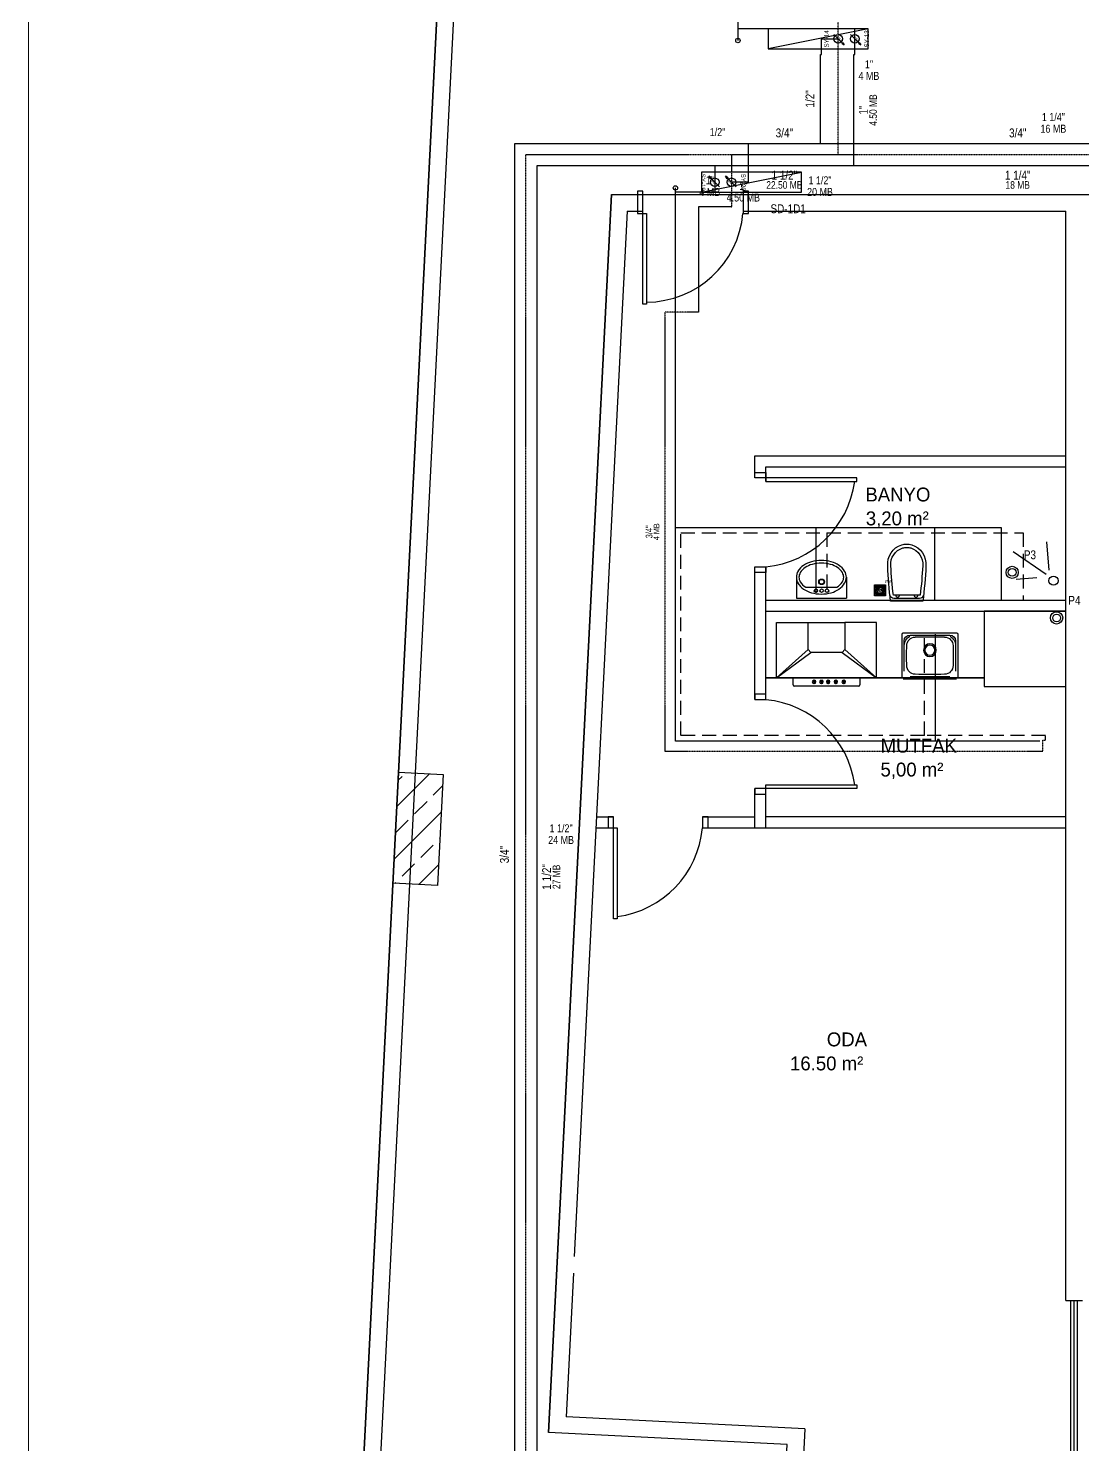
# Model space of a CAD drawing. Header units: centimetres. Extents: x 247996 to 315152, y -468471 to -440326.
# Drawn here: x 254534 to 255483, y -445356 to -444081 of the extents above; entities that cross this region are included whole.
import ezdxf
from ezdxf.enums import TextEntityAlignment as Align

# ---------------------------------------------------------------- set-up
doc = ezdxf.new("R2010")
doc.units = ezdxf.units.CM
doc.linetypes.add('0', pattern=[500, 500])
doc.linetypes.add('BASMA HATTI', pattern=[0.375, 0.25, -0.125])
for name, color, linetype, lineweight in [('SCOTT-ANTED', 144, 'Continuous', 0), ('SCOTT-MTY-SICAKSU-BORU', 1, 'BASMA HATTI', 30), ('SCOTT-MTY-SOGUKSU-BORU', 5, '0', 30), ('SCOTT-MTY-TEMIZSU-CAP', 101, 'Continuous', 30)]:
    doc.layers.add(name, color=color, linetype=linetype, lineweight=lineweight)
for name, color, linetype in [('SCOTT-MD-YUK-BIRIMI', 7, 'Continuous'), ('SCOTT-MKDU0', 50, 'Continuous'), ('SCOTT-MTY-PISSU-KOLON', 211, 'Continuous'), ('SCOTT-MTY-PISSU-KOLONNO', 211, 'Continuous'), ('SCOTT-MTY-SAYAC', 3, 'Continuous'), ('SCOTT-MTY-SIRKULASYON-BORU', 31, 'Continuous'), ('SCOTT-MTY-TEFRIS', 15, 'Continuous'), ('SCOTT-MTY-VANA', 1, 'Continuous')]:
    doc.layers.add(name, color=color, linetype=linetype)
doc.styles.add('CAP', font='wturkce.SHX', dxfattribs={"width": 0.65})
doc.styles.add('MtXpl_Comic_Sans_MS', font='comic.ttf')
doc.styles.add('ROTAS', font='arial.ttf')

# ---------------------------------------------------------------- blocks, each defined once
blk = doc.blocks.new('T-DOLAP')
blk.add_line((-45, -9), (45, 9))
blk.add_lwpolyline([(-45, -9), (45, -9), (45, 9), (-45, 9)], close=True)
blk = doc.blocks.new('MTY-SU SAYACI')
at = {"layer": 'SCOTT-MTY-VANA'}
blk.add_hatch(color=256, dxfattribs=at).paths.add_polyline_path([(9.8, 9.8), (5.6, 7), (7, 5.6)])
for p, q in [((-7.3, -7.3), (6.3, 6.3)), ((5.6, 7), (9.8, 9.8)), ((7, 5.6), (5.6, 7)), ((7, 5.6), (9.8, 9.8))]:
    blk.add_line(p, q, dxfattribs=at)
blk.add_circle((0, 0), 7, dxfattribs=at)
blk.add_attdef('CAP', (-2.3, -1.2), '', height=2.5, rotation=45, dxfattribs=at)
blk = doc.blocks.new('T-KOLON-P')
for radius in [5.5, 3.5]:
    blk.add_circle((0, 0), radius)
blk = doc.blocks.new('SUZGEC1')
at = {"layer": 'SCOTT-MTY-TEFRIS'}
blk.add_lwpolyline([(-5, -5), (-5, 5), (5, 5), (5, -5)], close=True, dxfattribs=at)
for points in [[(-4.3, 3.9), (-2, 1.5, 0.029484), (-2.2, 1.3), (-4.3, 2.5)], [(-2.5, 0.3), (-4.3, 0.3), (-4.3, 1.7), (-2.4, 0.7, 0.032775)], [(-3.9, 4.3), (-2.5, 4.3), (-1.3, 2.2, 0.029484), (-1.5, 2)], [(-0.7, 2.4, -0.032775), (-0.3, 2.5), (-0.3, 4.3), (-1.7, 4.3)], [(0.3, 2.5), (0.3, 4.3), (1.7, 4.3), (0.7, 2.4, 0.032775)], [(1.3, 2.2), (2.5, 4.3), (3.9, 4.3), (1.5, 2, 0.029484)], [(4.3, 3.9), (2, 1.5, -0.029484), (2.2, 1.3), (4.3, 2.5)], [(4.3, 0.3), (4.3, 1.7), (2.4, 0.7, -0.032775), (2.5, 0.3)], [(-2.5, -0.3), (-4.3, -0.3), (-4.3, -1.7), (-2.4, -0.7, -0.032775)], [(-4.3, -3.9), (-2, -1.5, -0.029484), (-2.2, -1.3), (-4.3, -2.5)], [(-3.9, -4.3), (-2.5, -4.3), (-1.3, -2.2, -0.029484), (-1.5, -2)], [(-0.3, -4.3), (-1.7, -4.3), (-0.7, -2.4, 0.032775), (-0.3, -2.5)], [(0.3, -2.5), (0.3, -4.3), (1.7, -4.3), (0.7, -2.4, -0.032775)], [(2.5, -4.3), (1.3, -2.2, 0.029484), (1.5, -2), (3.9, -4.3)], [(4.3, -2.5), (4.3, -3.9), (2, -1.5, 0.029484), (2.2, -1.3)], [(4.3, -0.3), (4.3, -1.7), (2.4, -0.7, 0.032775), (2.5, -0.3)]]:
    blk.add_lwpolyline(points, format="xyb", close=True, dxfattribs=at)
blk.add_circle((0, 0), 1.25, dxfattribs=at)
at = {"layer": 'SCOTT-MD-YUK-BIRIMI', "color": 6, "style": 'CAP'}
for tag, p in [('PS', (-2.1, 0)), ('PSCP', (4.3, 6.7))]:
    blk.add_attdef(tag, p, '', height=2.5, dxfattribs=at)

msp = doc.modelspace()

# ---------------------------------------------------------------- linework, layer by layer
at = {"layer": 'SCOTT-ANTED'}
msp.add_line((254534.2, -440326.5), (254534.2, -447826.5), dxfattribs=at)
at = {"layer": 'SCOTT-MKDU0', "color": 8, "ltscale": 0.03}
for p, q in [((254967.9, -443063.7), (254845, -445487.2)), ((254951.4, -443092.8), (254764.4, -446781.3)), ((254764.4, -446781.3), (254951.4, -443092.8)), ((254960.8, -443204.7), (254779.9, -446770.5)), ((255058.9, -444231), (255002.4, -445345)), ((255002.4, -445345), (255058.9, -444231)), ((255058.9, -444231), (255087.3, -444231)), ((255058.9, -444231), (256182.9, -444231)), ((255177.3, -444231), (255502.9, -444231)), ((255073.1, -444246), (255025.4, -445186.7)), ((255073.1, -444246), (255087.3, -444246)), ((255177.3, -444246), (255467.9, -444246)), ((255177.3, -444246), (255467.9, -444246)), ((255467.9, -445226.2), (255467.9, -444246)), ((255467.9, -444466), (255467.9, -444246)), ((255467.9, -444356), (255467.9, -444246)), ((255467.9, -445226.2), (255467.9, -444246)), ((255467.9, -445226.2), (255467.9, -444246)), ((255187.9, -444466), (255467.9, -444466)), ((255187.9, -444486), (255187.9, -444466)), ((255197.9, -444476), (255467.9, -444476)), ((255197.9, -444489.3), (255197.9, -444476)), ((255197.9, -444489.3), (255197.9, -444476)), ((255452.8, -444568.9), (255450.8, -444543.5)), ((255450, -444572.8), (255420.4, -444552.6)), ((255187.9, -444685.5), (255187.9, -444566)), ((255197.9, -444685.5), (255197.9, -444566)), ((255197.9, -444586), (255197.9, -444566)), ((255225.3, -444575.4), (255225.3, -444594.1)), ((255233.7, -444584.4), (255261.8, -444584.4)), ((255270.3, -444575.4), (255270.3, -444594.1)), ((255441.6, -444576), (255423.2, -444577.4)), ((255197.9, -444596), (255467.9, -444596)), ((255225.3, -444594.1), (255270.3, -444594.1)), ((255197.9, -444606), (255467.9, -444606)), ((255467.9, -444606), (255394.3, -444606)), ((255394.3, -444606), (255394.3, -444673.6)), ((255467.9, -444673.6), (255467.9, -444606)), ((255207.4, -444616), (255235.9, -444616)), ((255207.4, -444666), (255207.4, -444616)), ((255297.4, -444616), (255268.9, -444616)), ((255297.4, -444666), (255297.4, -444616)), ((255321.5, -444625.5), (255369.5, -444625.5)), ((255320.5, -444666), (255320.5, -444626.5)), ((255322.3, -444659.8), (255322.3, -444632.7)), ((255327.6, -444627.4), (255363.3, -444627.4)), ((255368.6, -444632.7), (255368.6, -444659.8)), ((255370.5, -444626.5), (255370.5, -444666)), ((255235.9, -444640.5), (255207.4, -444666)), ((255207.4, -444666), (255238.4, -444643)), ((255266.4, -444643), (255297.4, -444666)), ((255297.4, -444666), (255268.9, -444640.5)), ((255197.9, -444666), (255394.3, -444666)), ((255394.3, -444666), (255197.9, -444666)), ((255394.3, -444666), (255197.9, -444666)), ((255297.4, -444666), (255207.4, -444666)), ((255222.4, -444672.3), (255222.4, -444666)), ((255281.4, -444673.3), (255223.4, -444673.3)), ((255240.9, -444668), (255240.9, -444670.6)), ((255240.9, -444668), (255241.5, -444668)), ((255240.9, -444670.6), (255240.9, -444671.1)), ((255241.5, -444671.1), (255240.9, -444671.1)), ((255241.5, -444668), (255241.5, -444670.6)), ((255241.5, -444670.6), (255241.5, -444671.1)), ((255247.5, -444668), (255247.5, -444670.6)), ((255247.5, -444668), (255248.1, -444668)), ((255247.5, -444670.6), (255247.5, -444671.1)), ((255248.1, -444671.1), (255247.5, -444671.1)), ((255248.1, -444668), (255248.1, -444670.6)), ((255248.1, -444670.6), (255248.1, -444671.1)), ((255253.6, -444668), (255253.6, -444670.6)), ((255253.6, -444668), (255254.2, -444668)), ((255253.6, -444670.6), (255253.6, -444671.1)), ((255253.6, -444671.1), (255254.2, -444671.1)), ((255254.2, -444668), (255254.2, -444670.6)), ((255254.2, -444670.6), (255254.2, -444671.1)), ((255260.6, -444668), (255260.6, -444670.6)), ((255260.6, -444668), (255261.2, -444668)), ((255260.6, -444670.6), (255260.6, -444671.1)), ((255260.6, -444671.1), (255261.2, -444671.1)), ((255261.2, -444668), (255261.2, -444670.6)), ((255261.2, -444670.6), (255261.2, -444671.1)), ((255267.6, -444668), (255267.6, -444670.6)), ((255267.6, -444668), (255268.2, -444668)), ((255267.6, -444670.6), (255267.6, -444671.1)), ((255267.6, -444671.1), (255268.2, -444671.1)), ((255268.2, -444668), (255268.2, -444670.6)), ((255268.2, -444670.6), (255268.2, -444671.1)), ((255282.4, -444666), (255282.4, -444672.3)), ((255369.5, -444667), (255321.5, -444667)), ((255363.3, -444665.1), (255327.6, -444665.1)), ((255394.3, -444673.6), (255467.9, -444673.6)), ((254862.4, -444850.7), (254867.4, -444750.9)), ((254865.9, -444781.7), (254895.3, -444752.3)), ((254867.4, -444750.9), (254907.4, -444752.9)), ((254907.4, -444752.9), (254902.3, -444852.8)), ((254867.1, -444758.1), (254870.5, -444754.7)), ((254898.6, -444771.5), (254906.9, -444763.2)), ((255187.9, -444801), (255187.9, -444765.5)), ((255197.9, -444801), (255197.9, -444762.2)), ((254881.7, -444788.3), (254893, -444777.1)), ((254863.5, -444829), (254905.7, -444786.8)), ((255045.5, -444791), (255060.9, -444791)), ((255140.9, -444791), (255187.9, -444791)), ((255197.9, -444790.8), (255467.9, -444790.8)), ((254864.9, -444805.2), (254876.1, -444793.9)), ((255045, -444801), (255064.2, -444801)), ((255140.9, -444801), (255197.9, -444801)), ((255197.9, -444800.8), (255467.9, -444800.8)), ((254887.3, -444827.6), (254898.6, -444816.4)), ((254904.2, -444810.8), (254904.5, -444810.5)), ((254870.5, -444844.5), (254881.7, -444833.2)), ((254885.5, -444851.9), (254903.3, -444834.1)), ((254902.3, -444852.8), (254862.4, -444850.7)), ((254864.1, -444850.8), (254864.9, -444850.1)), ((255024.7, -445201.7), (255018.1, -445330.8)), ((255467.9, -445226.2), (255482.9, -445226.2)), ((255472.4, -445497.8), (255472.4, -445226.2)), ((255475.4, -445497.8), (255475.4, -445226.2)), ((255478.4, -445497.8), (255478.4, -445226.2)), ((255232.9, -445341.7), (255018.1, -445330.8)), ((255217.1, -445355.9), (255002.4, -445345)), ((255217.1, -445355.9), (255002.4, -445345)), ((255232.9, -445341.7), (255221.5, -445566.7)), ((255206.4, -445566.7), (255217.1, -445355.9))]:
    msp.add_line(p, q, dxfattribs=at)
for points in [[(255087.3, -444228), (255082.3, -444228), (255082.3, -444248), (255087.3, -444248), (255087.3, -444228)], [(255087.3, -444228), (255082.3, -444228), (255082.3, -444248), (255087.3, -444248), (255087.3, -444228)], [(255087.3, -444228), (255082.3, -444228), (255082.3, -444248), (255087.3, -444248), (255087.3, -444228)], [(255182.3, -444228), (255177.3, -444228), (255177.3, -444248), (255182.3, -444248), (255182.3, -444228)], [(255182.3, -444228), (255177.3, -444228), (255177.3, -444248), (255182.3, -444248), (255182.3, -444228)], [(255182.3, -444228), (255177.3, -444228), (255177.3, -444248), (255182.3, -444248), (255182.3, -444228)], [(255187.9, -444486), (255187.9, -444481), (255197.9, -444481), (255197.9, -444486), (255187.9, -444486)], [(255187.9, -444571), (255187.9, -444566), (255197.9, -444566), (255197.9, -444571), (255187.9, -444571)], [(255187.9, -444680.5), (255187.9, -444685.5), (255197.9, -444685.5), (255197.9, -444680.5), (255187.9, -444680.5)], [(255187.9, -444765.5), (255187.9, -444770.5), (255197.9, -444770.5), (255197.9, -444765.5), (255187.9, -444765.5)], [(255060.9, -444791), (255055.9, -444791), (255055.9, -444801), (255060.9, -444801), (255060.9, -444791)], [(255145.9, -444791), (255140.9, -444791), (255140.9, -444801), (255145.9, -444801), (255145.9, -444791)]]:
    msp.add_lwpolyline(points, dxfattribs=at)
for points in [[(255087.3, -444248), (255090.6, -444248), (255090.6, -444329.8), (255087.3, -444329.8)], [(255087.3, -444248), (255090.6, -444248), (255090.6, -444329.8), (255087.3, -444329.8)], [(255087.3, -444248), (255090.6, -444248), (255090.6, -444329.8), (255087.3, -444329.8)], [(255197.9, -444486), (255197.9, -444489.3), (255279.8, -444489.3), (255279.8, -444486)], [(255197.9, -444765.5), (255197.9, -444762.2), (255279.8, -444762.2), (255279.8, -444765.5)], [(255060.9, -444801), (255064.2, -444801), (255064.2, -444882.8), (255060.9, -444882.8)]]:
    msp.add_lwpolyline(points, close=True, dxfattribs=at)
for points in [[(255310.1, -444597, -0.01664), (255307.5, -444565.2, -0.351622), (255320.2, -444546.2, -0.068714), (255324.7, -444545.6, -0.068714), (255329.1, -444546.2, -0.351622), (255341.9, -444565.2, -0.01664), (255339.2, -444597)], [(255312.6, -444591.4, -0.016866), (255310.3, -444565, -0.351778), (255321.1, -444549, -0.068022), (255324.7, -444548.5, -0.068022), (255328.3, -444549, -0.351778), (255339, -444565, -0.016866), (255336.7, -444591.4)]]:
    msp.add_lwpolyline(points, format="xyb", close=True, dxfattribs=at)
msp.add_lwpolyline([(255339.5, -444591.5, -0.389191), (255336.2, -444594.6), (255324.7, -444594.6), (255313.1, -444594.6, -0.389191), (255309.8, -444591.5, -0.389191)], format="xyb", dxfattribs=at)
for centre, radius in [((255456.7, -444578.5, 51), 4.14), ((255242.9, -444587.5), 1.56), ((255248, -444579.5), 2.52), ((255248, -444579.5), 2.12), ((255248, -444587.5), 1.56), ((255252.9, -444587.5), 1.56)]:
    msp.add_circle(centre, radius, dxfattribs=at)
for centre, radius, start, end in [((255090, -444240.3), 87.6, 270.3687, 354.9809), ((255090, -444240.3), 87.6, 270.3687, 354.9809), ((255090, -444240.3), 87.6, 270.3687, 354.9809), ((255189.7, -444477.4), 88.9, 275.3081, 352.3253), ((255245.3, -444584.7), 24.1, 105.5176, 123.8347), ((255247.8, -444593.8), 33.5, 90, 105.5176), ((255247.8, -444593.8), 33.5, 74.4824, 90), ((255250.3, -444584.7), 24.1, 56.1653, 74.4824), ((255235.6, -444575.4), 10.3, 148.2866, 180), ((255241.4, -444579), 17.2, 123.8347, 148.2866), ((255235.6, -444575.4), 7.93, 148.2866, 180), ((255241.4, -444579), 14.8, 123.8347, 148.2866), ((255245.3, -444584.7), 21.7, 105.5176, 123.8347), ((255247.8, -444593.8), 31.1, 90, 105.5176), ((255247.8, -444593.8), 31.1, 74.4824, 90), ((255250.3, -444584.7), 21.7, 56.1653, 74.4824), ((255254.1, -444579), 14.8, 31.7134, 56.1653), ((255254.1, -444579), 17.2, 31.7134, 56.1653), ((255260, -444575.4), 7.93, 0, 31.7134), ((255260, -444575.4), 10.3, 0, 31.7134), ((255235.6, -444575.4), 10.3, 180, 211.7134), ((255241.4, -444571.8), 17.2, 211.7134, 236.1653), ((255235.6, -444575.4), 7.93, 180, 211.7134), ((255241.4, -444571.8), 14.8, 211.7134, 238.6233), ((255245.3, -444566.1), 24.1, 236.1653, 254.4824), ((255250.3, -444566.1), 24.1, 285.5176, 303.8347), ((255254.1, -444571.8), 14.8, 301.3767, 328.2866), ((255254.1, -444571.8), 17.2, 303.8347, 328.2866), ((255260, -444575.4), 7.93, 328.2866, 0), ((255260, -444575.4), 10.3, 328.2866, 0), ((255247.8, -444557), 33.5, 254.4824, 270), ((255247.8, -444557), 33.5, 270, 285.5176), ((255316.4, -444591.4), 1.78, 180, 0), ((255333, -444591.4), 1.78, 180, 0), ((255223.4, -444672.3), 1, 180, 270), ((255241.2, -444669.6), 1.54, 100.5754, 259.4621), ((255241.2, -444669.6), 1.54, 282.6235, 77.3767), ((255247.8, -444669.6), 1.54, 100.5754, 259.4621), ((255247.8, -444669.6), 1.54, 282.6235, 77.3767), ((255253.9, -444669.6), 1.54, 100.5754, 259.4621), ((255253.9, -444669.6), 1.54, 282.6235, 77.3767), ((255260.9, -444669.6), 1.54, 100.5754, 259.4621), ((255260.9, -444669.6), 1.54, 282.6235, 77.3767), ((255267.9, -444669.6), 1.54, 100.5754, 259.4621), ((255267.9, -444669.6), 1.54, 282.6235, 77.3767), ((255281.4, -444672.3), 1, 270, 0), ((255189.7, -444774.1), 88.9, 7.6747, 84.6919), ((255052.3, -444792.7), 88.9, 277.6747, 354.6919)]:
    msp.add_arc(centre, radius, start, end, dxfattribs=at)
at = {"layer": 'SCOTT-MKDU0', "color": 8, "ltscale": 0.03, "extrusion": (0, 0, -1)}
for centre, major_axis, start_param, end_param in [((255321.5, -444626.5), (0.707, 0.707), 3.926991, 5.497787), ((255369.5, -444626.5), (0.707, 0.707), -0.785398, 0.785398), ((255327.6, -444632.7), (-3.75, 3.75), 5.497787, 7.068583), ((255332.5, -444637.2), (-7.14, 7.14), 5.524757, 6.541187), ((255656.7, -444646), (-234.9, 234.9), 5.470817, 5.524757), ((255332.6, -444637.2), (-5.66, 5.66), 5.524757, 7.028844), ((255345.5, -444961.2), (332.3, 0), 4.67265, 4.752129), ((255345.5, -444641), (-4.07, 4.07), 3.926991, 10.210176), ((255345.5, -444641), (-3.18, 3.18), 3.926991, 10.210176), ((255358.4, -444637.2), (-5.66, 5.66), 0.825137, 2.329224), ((255363.3, -444632.7), (3.75, 3.75), -0.785398, 0.785398), ((255358.5, -444637.2), (7.14, 7.14), -0.258001, 0.758428), ((255034.2, -444646), (234.9, 234.9), 0.758428, 0.812368), ((255332.6, -444654.7), (5.66, 5.66), 2.395934, 3.900021), ((255345.5, -444330.7), (332.3, 0), 1.531058, 1.610536), ((255358.4, -444654.7), (5.66, 5.66), 0.812368, 2.316455)]:
    msp.add_ellipse(centre, major_axis=major_axis, ratio=1, start_param=start_param, end_param=end_param, dxfattribs=at)
at = {"layer": 'SCOTT-MKDU0', "color": 8, "ltscale": 0.03, "invisible_edges": 1}
for points in [[(255268.9, -444640.5), (255235.9, -444640.5), (255235.9, -444616), (255268.9, -444616)], [(255235.9, -444640.5), (255268.9, -444640.5), (255266.4, -444643), (255238.4, -444643)]]:
    msp.add_3dface(points, dxfattribs=at)
at = {"layer": 'SCOTT-MTY-SICAKSU-BORU', "ltscale": 50}
for p, q in [((255121.5, -444717.8), (255121.5, -444535.5)), ((255121.5, -444535.5), (255252.8, -444535.5)), ((255252.8, -444535.5), (255429.5, -444535.5)), ((255340.5, -444717.8), (255121.5, -444717.8)), ((255449.4, -444717.8), (255340.5, -444717.8))]:
    msp.add_line(p, q, dxfattribs=at)
at = {"layer": 'SCOTT-MTY-SICAKSU-BORU'}
for points in [[(255263, -444082), (255263, -443873), (255161, -443873), (255161, -443593), (255506, -443593), (255506, -443603), (255505.5, -443603), (255505.5, -443609.1)], [(255263, -444100), (255263, -444082)], [(255263, -444195), (255263, -444100)], [(255082, -445660), (255082, -445475), (254982, -445475), (254982, -444195), (255167, -444195)], [(255167, -444195), (255263, -444195)], [(255167, -444195), (255167, -444211)], [(255263, -444195), (255587, -444195)], [(255167, -444211), (255167, -444229)], [(255167, -444229), (255167, -444242), (255167.1, -444242), (255137.1, -444242), (255137.1, -444337), (255107.1, -444337), (255107.1, -444732), (255447.1, -444732), (255447.1, -444722), (255449.4, -444722), (255449.4, -444717.8)]]:
    msp.add_lwpolyline(points, dxfattribs=at)
at = {"layer": 'SCOTT-MTY-SICAKSU-BORU', "ltscale": 50}
for points in [[(255252.8, -444535.5), (255252.8, -444589.5)], [(255429.5, -444535.5), (255429.5, -444596)], [(255340.5, -444717.8), (255340.5, -444626.5)]]:
    msp.add_lwpolyline(points, dxfattribs=at)
at = {"layer": 'SCOTT-MTY-SIRKULASYON-BORU'}
for points in [[(255247, -444185), (255247, -444105), (255248, -444105), (255248, -444100)], [(255248, -444100), (255248, -444091), (255263, -444091)], [(255327, -445650), (255092, -445650), (255092, -445465), (254972, -445465), (254972, -444185), (255182, -444185)], [(255182, -444185), (255247, -444185)], [(255182, -444185), (255182, -444211)], [(255247, -444185), (255602, -444185)], [(255182, -444211), (255182, -444220), (255167, -444220)]]:
    msp.add_lwpolyline(points, dxfattribs=at)
at = {"layer": 'SCOTT-MTY-SOGUKSU-BORU', "ltscale": 50}
for p, q in [((255116.5, -444722.8), (255116.5, -444530.5)), ((255116.5, -444530.5), (255242.8, -444530.5)), ((255242.8, -444530.5), (255349.7, -444530.5)), ((255349.7, -444530.5), (255409.5, -444530.5)), ((255350.5, -444722.8), (255116.5, -444722.8)), ((255444.4, -444722.8), (255350.5, -444722.8))]:
    msp.add_line(p, q, dxfattribs=at)
for points in [[(255172.7, -443796.4), (255172.7, -444092.4)], [(255116.5, -444530.5), (255116.5, -444225.1)], [(255242.8, -444530.5), (255242.8, -444589.5)], [(255349.7, -444530.5), (255349.7, -444595.8)], [(255409.5, -444530.5), (255409.5, -444596)], [(255350.5, -444722.8), (255350.5, -444626.5)]]:
    msp.add_lwpolyline(points, dxfattribs=at)
at = {"layer": 'SCOTT-MTY-SOGUKSU-BORU'}
for points in [[(255278, -444082), (255172.7, -444082)], [(255278, -444100), (255278, -444082)], [(255277, -444205), (255277, -444105), (255278, -444105), (255278, -444100)], [(255072, -445685), (255072, -445485), (254992, -445485), (254992, -444205), (255152, -444205)], [(255152, -444205), (255277, -444205)], [(255152, -444205), (255152, -444211)], [(255277, -444205), (255572, -444205)], [(255152, -444211), (255152, -444229)], [(255152, -444229), (255116.5, -444229)]]:
    msp.add_lwpolyline(points, dxfattribs=at)
at = {"layer": 'SCOTT-MTY-SOGUKSU-BORU', "ltscale": 50}
for centre in [(255172.7, -444092.4), (255116.5, -444225.1)]:
    msp.add_circle(centre, 2, dxfattribs=at)

# ---------------------------------------------------------------- block references
at = {"layer": 'SCOTT-MTY-PISSU-KOLON'}
for p in [(255419.5, -444571), (255459.5, -444612)]:
    msp.add_blockref('T-KOLON-P', p, dxfattribs=at)
at = {"layer": 'SCOTT-MTY-SAYAC', "rotation": 180}
msp.add_blockref('T-DOLAP', (255245, -444091), dxfattribs=at)
at = {"layer": 'SCOTT-MTY-SAYAC'}
ref = msp.add_blockref('MTY-SU SAYACI', (255263, -444091), dxfattribs=dict(at, xscale=0.55, yscale=0.55, rotation=270))
ref.add_attrib('CAP', 'DN20', (255262.4, -444089.7), dxfattribs={"height": 1.38, "rotation": 315})
ref = msp.add_blockref('MTY-SU SAYACI', (255278, -444091), dxfattribs=dict(at, xscale=0.55, yscale=0.55, rotation=270))
ref.add_attrib('CAP', 'DN20', (255277.4, -444089.7), dxfattribs={"height": 1.38, "rotation": 315})
msp.add_blockref('T-DOLAP', (255185, -444220), dxfattribs=at)
ref = msp.add_blockref('MTY-SU SAYACI', (255152, -444220), dxfattribs=dict(at, xscale=0.55, yscale=0.55, rotation=90))
ref.add_attrib('CAP', 'DN20', (255152.6, -444221.3), dxfattribs={"height": 1.38, "rotation": 135})
ref = msp.add_blockref('MTY-SU SAYACI', (255167, -444220), dxfattribs=dict(at, xscale=0.55, yscale=0.55, rotation=90))
ref.add_attrib('CAP', 'DN20', (255167.6, -444221.3), dxfattribs={"height": 1.38, "rotation": 135})
at = {"layer": 'SCOTT-MTY-VANA'}
ref = msp.add_blockref('SUZGEC1', (255300.6, -444587.1), dxfattribs=at)
ref.add_attrib('PS', '2 SB', (255296.2, -444587.1), dxfattribs={"layer": 'SCOTT-MD-YUK-BIRIMI', "color": 6, "height": 2.5, "style": 'CAP'})
ref.add_attrib('PSCP', '%%C50', (255304.9, -444580.4), dxfattribs={"layer": 'SCOTT-MD-YUK-BIRIMI', "color": 6, "height": 2.5, "style": 'CAP'})

# ---------------------------------------------------------------- texts
at = {"layer": 'SCOTT-MKDU0', "color": 8, "ltscale": 0.03, "style": 'MtXpl_Comic_Sans_MS'}
for s, p in [('BANYO', (255287.4, -444507.2)), ('3,20 m²', (255287.8, -444528.7)), ('MUTFAK', (255301.1, -444733.2)), ('5,00 m²', (255301, -444754.7)), ('ODA', (255252.7, -444997.5)), ('16.50 m²', (255219.6, -445019.1))]:
    msp.add_text(s, height=12.5, dxfattribs=at).set_placement(p)
at = {"layer": 'SCOTT-MTY-PISSU-KOLONNO', "style": 'ROTAS', "width": 0.8}
for s, p in [('P3', (255435.5, -444555.2)), ('P4', (255475.5, -444596.2))]:
    msp.add_text(s, height=8, dxfattribs=at).set_placement(p, align=Align.MIDDLE_CENTER)
at = {"layer": 'SCOTT-MTY-SAYAC', "style": 'ROTAS', "width": 0.8}
msp.add_text('SD-1D1', height=8, dxfattribs=at).set_placement((255217.9, -444243.8), align=Align.MIDDLE_CENTER)
at = {"layer": 'SCOTT-MTY-TEMIZSU-CAP', "style": 'ROTAS', "width": 0.8}
for s, height, p in [('1"', 7.2, (255290.6, -444113.8)), ('4 MB', 7.2, (255290.6, -444124.3)), ('1 1/4"', 7.2, (255456.6, -444161.3)), ('1/2"', 7.2, (255154.4, -444174.8)), ('3/4"', 8, (255214.5, -444175.6)), ('3/4"', 8, (255424.5, -444175.6)), ('16 MB', 7.2, (255456.6, -444171.8)), ('1"', 7.2, (255147.4, -444218.2)), ('1 1/2"', 8, (255214.5, -444213.6)), ('1 1/2"', 7.2, (255246.6, -444218.2)), ('1 1/4"', 8, (255424.5, -444213.6)), ('4 MB', 7.2, (255147.4, -444228.7)), ('4.50 MB', 7.2, (255177.6, -444233.7)), ('1"', 7.2, (255177.6, -444223.2)), ('22.50 MB', 6.8, (255214.5, -444222.4)), ('20 MB', 7.2, (255246.6, -444228.7)), ('18 MB', 6.8, (255424.5, -444222.4)), ('1 1/2"', 7.2, (255013.6, -444801.3)), ('24 MB', 7.2, (255013.6, -444811.8))]:
    msp.add_text(s, height=height, dxfattribs=at).set_placement(p, align=Align.MIDDLE_CENTER)
for s, height, p in [('1/2"', 8, (255237.6, -444145)), ('4.50 MB', 6.8, (255294.4, -444155)), ('1"', 8, (255285.6, -444155)), ('3/4"', 6, (255092.8, -444534.5)), ('4 MB', 5.1, (255099.4, -444534.5)), ('3/4"', 8, (254962.6, -444825)), ('1 1/2"', 8, (255000.6, -444845)), ('27 MB', 6.8, (255009.4, -444845))]:
    msp.add_text(s, height=height, rotation=90, dxfattribs=at).set_placement(p, align=Align.MIDDLE_CENTER)
at = {"layer": 'SCOTT-MTY-VANA', "style": 'ROTAS', "width": 0.8}
for s, rotation, p in [('SY-14', 90, (255252.4, -444091)), ('SY-13', 90, (255288.6, -444091)), ('SY-19', -90, (255141.4, -444220)), ('SY-20', -90, (255177.6, -444220))]:
    msp.add_text(s, height=4, rotation=rotation, dxfattribs=at).set_placement(p, align=Align.MIDDLE_CENTER)

doc.saveas('drawing.dxf')
